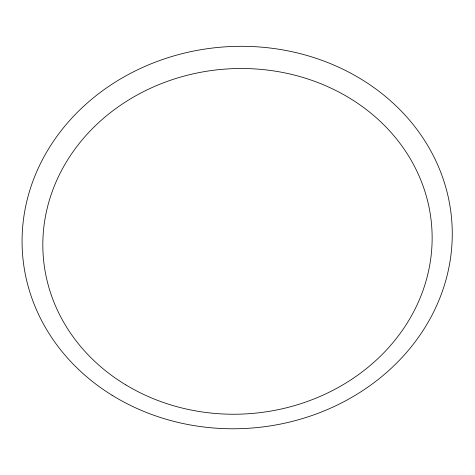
<?xml version="1.0" encoding="UTF-8"?>
<svg xmlns="http://www.w3.org/2000/svg" width="475" height="475" viewBox="0 0 475 475"><rect width="100%" height="100%" fill="white"/><g stroke="black" fill="none" stroke-linecap="round" stroke-linejoin="round"><path stroke-width="0.71" d="M112.052 395.236A215.246 191.057 -4.7 0 0 451.25 252.379A215.246 191.057 -4.7 0 0 148.206 65.01A215.246 191.057 -4.7 0 0 112.052 395.236M125.899 384.94A194.797 172.71 -4.7 0 0 431.407 252.967A194.797 172.71 -4.7 0 0 155.147 86.195A194.797 172.71 -4.7 0 0 125.899 384.94"/></g></svg>
